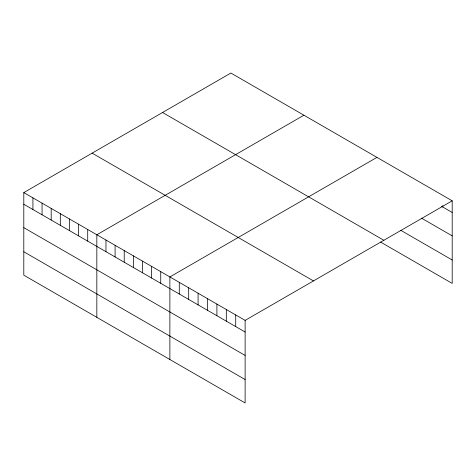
<?xml version="1.0" encoding="UTF-8"?>
<svg xmlns="http://www.w3.org/2000/svg" width="476" height="476" viewBox="0 0 476 476"><rect width="100%" height="100%" fill="white"/><g stroke="black" fill="none" stroke-linecap="round" stroke-linejoin="round"><path stroke-width="0.71" d="M23.8 192.601L245.122 320.378L245.122 402.958L23.8 275.176L23.8 192.601L230.878 73.042L452.2 200.824L452.2 283.399L380.711 242.129M303.914 115.21L96.836 234.769L96.836 317.343M376.95 157.377L169.873 276.937L169.873 359.511M245.122 320.378L452.2 200.824M441.538 206.31L452.2 212.469M421.474 218.133L452.2 235.876M400.78 230.307L452.2 259.991M162.542 112.497L383.864 240.273M92.136 153.147L313.458 280.923M23.8 204.246L245.122 332.022M23.8 227.653L245.122 355.429M23.8 251.768L245.122 379.55M442.793 205.578L442.793 207.036M235.715 314.945L235.715 326.595M226.308 309.519L226.308 321.163M216.901 304.087L216.901 315.731M207.494 298.654L207.494 310.304M198.087 293.228L198.087 304.872M188.686 287.796L188.686 299.44M179.279 282.363L179.279 294.007M160.739 271.665L160.739 283.309M151.612 266.393L151.612 278.038M142.485 261.122L142.485 272.766M133.351 255.85L133.351 267.494M124.224 250.578L124.224 262.222M115.097 245.307L115.097 256.957M105.964 240.041L105.964 251.685M87.709 229.497L87.709 241.142M78.576 224.226L78.576 235.87M69.448 218.954L69.448 230.598M60.315 213.682L60.315 225.326M51.188 208.411L51.188 220.061M42.061 203.145L42.061 214.789M32.927 197.873L32.927 209.517"/></g></svg>
